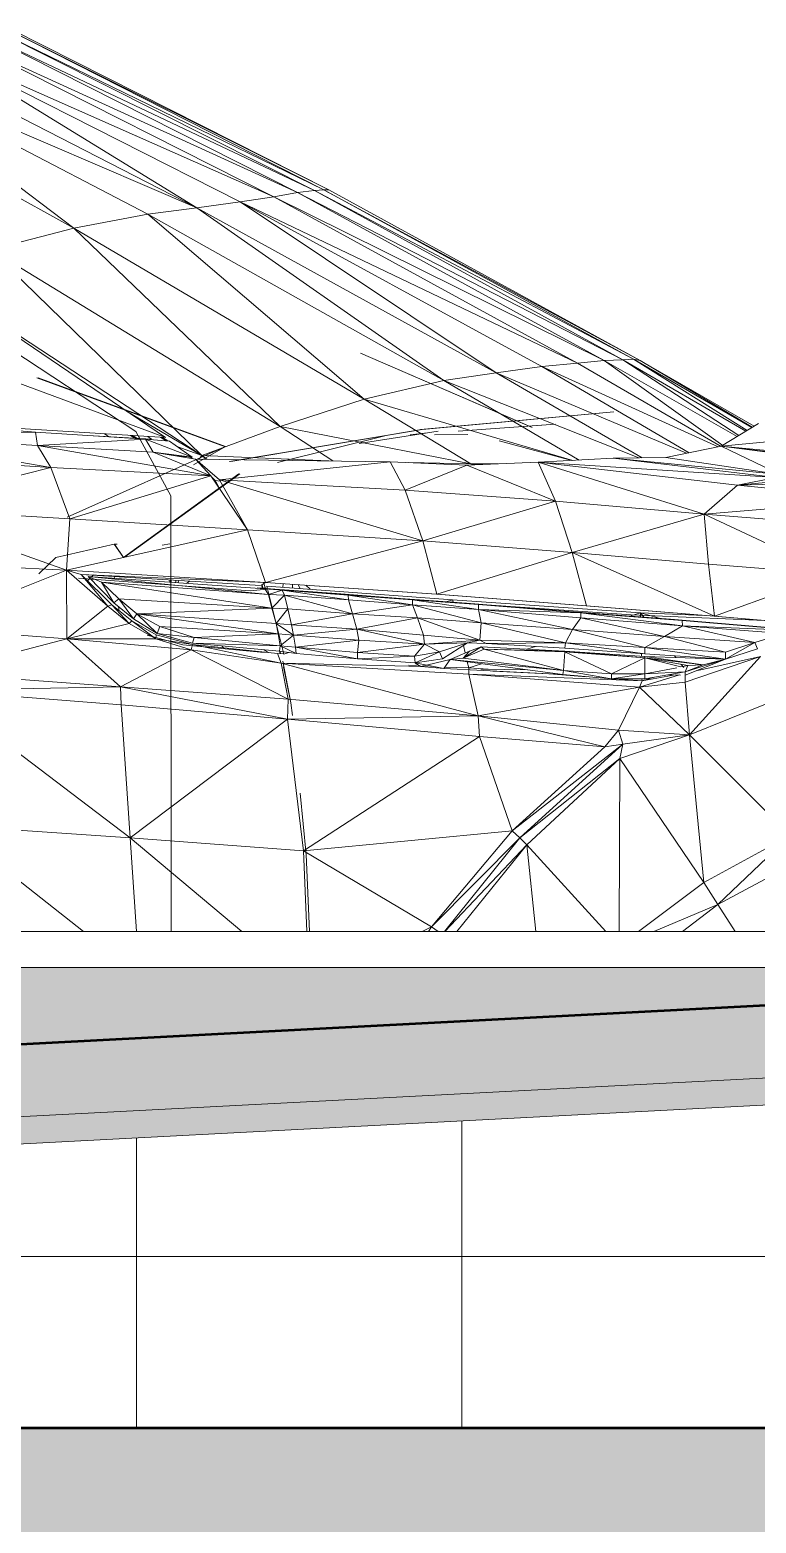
# Model space of a CAD drawing. Header units: inches. Extents: x -4169 to 1217, y -214 to 588.
# Drawn here: x -1973.95 to -1953.85, y -16.37 to 24.95 of the extents above; entities that cross this region are included whole.
import ezdxf

# ---------------------------------------------------------------- set-up
doc = ezdxf.new("R2010")
doc.units = ezdxf.units.IN
doc.header["$MEASUREMENT"] = 0
doc.linetypes.add('Aligning Line 1_8_', pattern=[0.25, 0.125, -0.125])
doc.linetypes.add('Grid Line 1_2_', pattern=[0.875, 0.5, -0.125, 0.125, -0.125])
for name, color, linetype, lineweight in [('0-1', 7, 'Continuous', 5), ('0-3', 7, 'Continuous', 9), ('A-FLOR', 192, 'Continuous', 13), ('A-FLOR-3', 192, 'Continuous', 50), ('A-FLOR-LEVL-1', 51, 'Grid Line 1_2_', 9), ('A-FLOR-MCUT', 51, 'Continuous', 13), ('A-FLOR-PATT-1', 8, 'Continuous', 9), ('A-GENM', 5, 'Continuous', 9), ('C-TOPO', 7, 'Continuous', 9), ('G-ANNO-SYMB', 111, 'Aligning Line 1_8_', 9), ('G-ANNO-SYMB-2', 147, 'Aligning Line 1_8_', 9)]:
    doc.layers.add(name, color=color, linetype=linetype, lineweight=lineweight)

# ---------------------------------------------------------------- blocks, each defined once
blk = doc.blocks.new('CTR - 2nd Phase_rvt-1-BUILDING ELEVATION - COURTYARD - LOOKING EAST')
at = {"layer": 'A-FLOR-LEVL-1'}
blk.add_line((-4168.714, 0), (-1814.206, 0), dxfattribs=at)
blk = doc.blocks.new('Land_Rover_Evoque_-_SUV_Car_Vehicle_Automobile_13067 - Land Rover EVOQUE_dwg-1230547-BUILDING ELEVATION - COURTYARD - LOOKING EAST')
at = {"layer": 'A-GENM'}
for p, q in [((-1966.538, 20.446), (-1975.149, 24.799)), ((-1966.069, 20.502), (-1975.149, 24.799)), ((-1966.069, 20.502), (-1974.757, 24.875)), ((-1965.813, 20.521), (-1974.757, 24.875)), ((-1965.671, 20.52), (-1974.538, 24.951)), ((-1974.538, 24.951), (-1965.813, 20.521)), ((-1965.671, 20.52), (-1974.435, 24.95)), ((-1967.199, 20.33), (-1976.606, 24.492)), ((-1976.606, 24.492), (-1968.128, 20.196)), ((-1976.606, 24.492), (-1969.329, 20.023)), ((-1966.538, 20.446), (-1975.732, 24.645)), ((-1975.732, 24.645), (-1967.199, 20.33)), ((-1969.329, 20.023), (-1978.913, 24.146)), ((-1970.684, 19.85), (-1978.913, 24.146)), ((-1972.733, 19.465), (-1978.913, 24.146)), ((-1969.329, 20.023), (-1977.73, 24.338)), ((-1972.733, 19.465), (-1980.81, 23.953)), ((-1967.199, 20.33), (-1968.128, 20.196)), ((-1966.538, 20.446), (-1967.199, 20.33)), ((-1958.06, 15.803), (-1967.199, 20.33)), ((-1958.798, 15.727), (-1967.199, 20.33)), ((-1966.538, 20.446), (-1966.069, 20.502)), ((-1957.535, 15.822), (-1966.538, 20.446)), ((-1958.06, 15.803), (-1966.538, 20.446)), ((-1966.069, 20.502), (-1965.813, 20.521)), ((-1957.24, 15.841), (-1966.069, 20.502)), ((-1957.535, 15.822), (-1966.069, 20.502)), ((-1965.671, 20.52), (-1965.813, 20.521)), ((-1957.24, 15.841), (-1965.813, 20.521)), ((-1957.062, 15.801), (-1965.787, 20.507)), ((-1957.062, 15.801), (-1965.671, 20.52)), ((-1970.684, 19.85), (-1972.733, 19.465)), ((-1969.329, 20.023), (-1970.684, 19.85)), ((-1962.493, 15.246), (-1970.684, 19.85)), ((-1970.684, 19.85), (-1964.695, 14.727)), ((-1968.128, 20.196), (-1969.329, 20.023)), ((-1961.042, 15.458), (-1969.329, 20.023)), ((-1969.329, 20.023), (-1962.493, 15.246)), ((-1958.798, 15.727), (-1968.128, 20.196)), ((-1959.784, 15.631), (-1968.128, 20.196)), ((-1968.128, 20.196), (-1961.042, 15.458)), ((-1972.733, 19.465), (-1975.038, 18.868)), ((-1964.695, 14.727), (-1972.733, 19.465)), ((-1972.733, 19.465), (-1967.018, 13.976)), ((-1967.018, 13.976), (-1975.038, 18.868)), ((-1975.038, 18.868), (-1967.018, 13.976)), ((-1975.038, 18.868), (-1969.191, 13.168)), ((-1970.193, 13.666), (-1977.019, 18.309)), ((-1969.191, 13.168), (-1977.019, 18.309)), ((-1977.019, 18.309), (-1969.191, 13.168)), ((-1977.258, 17.943), (-1971.012, 13.838)), ((-1964.802, 16.002), (-1960.044, 13.951)), ((-1964.802, 16.002), (-1960.083, 13.969)), ((-1958.798, 15.727), (-1959.784, 15.631)), ((-1958.06, 15.803), (-1958.798, 15.727)), ((-1954.817, 13.425), (-1958.798, 15.727)), ((-1957.535, 15.822), (-1958.06, 15.803)), ((-1954.376, 13.698), (-1958.06, 15.803)), ((-1958.06, 15.803), (-1954.774, 13.453)), ((-1957.24, 15.841), (-1957.535, 15.822)), ((-1954.138, 13.844), (-1957.535, 15.822)), ((-1957.535, 15.822), (-1954.328, 13.727)), ((-1957.062, 15.801), (-1957.24, 15.841)), ((-1953.97, 13.947), (-1957.24, 15.841)), ((-1957.24, 15.841), (-1954.103, 13.865)), ((-1957.062, 15.801), (-1953.907, 13.985)), ((-1957.062, 15.801), (-1953.957, 13.955)), ((-1974.975, 15.436), (-1970.193, 13.666)), ((-1973.754, 15.321), (-1968.563, 13.423)), ((-1973.716, 15.324), (-1968.535, 13.425)), ((-1961.042, 15.458), (-1962.493, 15.246)), ((-1959.784, 15.631), (-1961.042, 15.458)), ((-1961.042, 15.458), (-1957.001, 13.11)), ((-1961.042, 15.458), (-1955.777, 13.234)), ((-1954.9, 13.41), (-1959.784, 15.631)), ((-1959.784, 15.631), (-1955.702, 13.249)), ((-1962.493, 15.246), (-1964.695, 14.727)), ((-1962.493, 15.246), (-1958.748, 13.046)), ((-1962.493, 15.246), (-1957.099, 13.109)), ((-1964.695, 14.727), (-1967.018, 13.976)), ((-1964.695, 14.727), (-1961.746, 12.943)), ((-1964.695, 14.727), (-1958.922, 13.037)), ((-1978.596, 14.198), (-1973.793, 13.817)), ((-1977.297, 14.104), (-1970.193, 13.666)), ((-1969.192, 13.168), (-1971.276, 14.403)), ((-1957.792, 14.379), (-1963.139, 13.894)), ((-1957.792, 14.379), (-1963.111, 13.896)), ((-1957.792, 14.379), (-1963.087, 13.895)), ((-1954.817, 13.427), (-1953.784, 14.061)), ((-1973.793, 13.817), (-1978.557, 13.737)), ((-1978.557, 13.737), (-1973.733, 13.452)), ((-1973.363, 12.838), (-1978.557, 13.737)), ((-1978.557, 13.737), (-1973.733, 13.452)), ((-1973.793, 13.817), (-1970.751, 13.628)), ((-1973.793, 13.817), (-1973.733, 13.452)), ((-1970.579, 13.628), (-1972.345, 13.727)), ((-1971.88, 13.77), (-1971.767, 13.695)), ((-1971.042, 13.654), (-1971.161, 13.726)), ((-1971, 13.651), (-1971.107, 13.723)), ((-1971.093, 13.722), (-1970.99, 13.651)), ((-1971.012, 13.838), (-1970.05, 12.052)), ((-1970.9, 13.646), (-1970.936, 13.712)), ((-1970.684, 13.697), (-1970.579, 13.628)), ((-1970.172, 13.579), (-1970.324, 13.674)), ((-1970.13, 13.575), (-1970.276, 13.671)), ((-1969.191, 13.168), (-1967.018, 13.976)), ((-1968.419, 13.007), (-1963.087, 13.895)), ((-1968.414, 13.006), (-1963.087, 13.895)), ((-1968.386, 13.008), (-1963.111, 13.896)), ((-1968.386, 13.008), (-1963.087, 13.895)), ((-1967.092, 12.976), (-1964.088, 13.728)), ((-1967.018, 13.976), (-1965.559, 13.02)), ((-1967.018, 13.976), (-1961.746, 12.943)), ((-1967.018, 13.976), (-1965.559, 13.02)), ((-1964.839, 13.504), (-1962.646, 13.841)), ((-1964.088, 13.728), (-1963.989, 13.748)), ((-1963.426, 13.746), (-1962.94, 13.803)), ((-1962.94, 13.803), (-1962.646, 13.841)), ((-1961.831, 13.749), (-1962.751, 13.741)), ((-1959.403, 14.038), (-1962.1, 13.842)), ((-1959.403, 14.038), (-1959.907, 14.004)), ((-1954.817, 13.427), (-1950.82, 13.814)), ((-1970.751, 13.628), (-1973.733, 13.452)), ((-1973.733, 13.452), (-1970.539, 13.263)), ((-1968.935, 12.611), (-1973.733, 13.452)), ((-1973.363, 12.838), (-1973.733, 13.452)), ((-1973.733, 13.452), (-1970.539, 13.263)), ((-1968.535, 13.425), (-1972.915, 11.461)), ((-1970.579, 13.628), (-1970.751, 13.629)), ((-1970.078, 13.571), (-1970.751, 13.628)), ((-1969.454, 13.13), (-1970.751, 13.628)), ((-1970.751, 13.628), (-1970.539, 13.263)), ((-1969.363, 13.072), (-1970.539, 13.263)), ((-1968.935, 12.611), (-1970.539, 13.263)), ((-1969.454, 13.13), (-1970.539, 13.263)), ((-1969.454, 13.13), (-1970.078, 13.571)), ((-1969.192, 13.168), (-1969.855, 13.413)), ((-1968.535, 13.425), (-1969.422, 12.914)), ((-1960.958, 13.574), (-1958.95, 13.035)), ((-1954.817, 13.427), (-1956.35, 13.119)), ((-1954.817, 13.427), (-1953.185, 12.642)), ((-1954.817, 13.427), (-1951.902, 13.053)), ((-1954.817, 13.427), (-1951.798, 13.075)), ((-1954.817, 13.427), (-1951.593, 13.119)), ((-1973.363, 12.838), (-1978.234, 13.142)), ((-1977.786, 11.721), (-1973.363, 12.838)), ((-1968.935, 12.611), (-1973.363, 12.838)), ((-1972.839, 11.418), (-1973.363, 12.838)), ((-1969.454, 13.13), (-1969.914, 13.161)), ((-1969.454, 13.086), (-1969.52, 13.134)), ((-1963.975, 12.999), (-1969.363, 13.072)), ((-1969.363, 13.072), (-1968.703, 12.496)), ((-1969.363, 13.072), (-1968.935, 12.611)), ((-1969.266, 13.07), (-1969.192, 13.168)), ((-1969.049, 13.067), (-1969.191, 13.168)), ((-1965.675, 13.022), (-1969.191, 13.168)), ((-1969.191, 13.168), (-1969.049, 13.067)), ((-1969.191, 13.168), (-1965.675, 13.022)), ((-1969.05, 13.067), (-1969.191, 13.167)), ((-1963.975, 12.999), (-1968.703, 12.496)), ((-1961.859, 12.905), (-1963.975, 12.999)), ((-1963.975, 12.999), (-1963.564, 12.213)), ((-1961.859, 12.905), (-1963.564, 12.213)), ((-1963.463, 12.976), (-1961.746, 12.943)), ((-1961.746, 12.943), (-1963.463, 12.976)), ((-1959.879, 12.983), (-1961.859, 12.905)), ((-1961.859, 12.905), (-1959.405, 11.908)), ((-1961.746, 12.943), (-1960.999, 12.939)), ((-1960.999, 12.939), (-1961.746, 12.943)), ((-1961.746, 12.943), (-1961.694, 12.911)), ((-1961.746, 12.943), (-1961.643, 12.913)), ((-1957.807, 13.099), (-1959.879, 12.983)), ((-1959.879, 12.983), (-1953.299, 12.565)), ((-1959.879, 12.983), (-1954.371, 12.353)), ((-1959.879, 12.983), (-1959.405, 11.908)), ((-1959.879, 12.983), (-1955.285, 11.546)), ((-1956.35, 13.119), (-1957.807, 13.099)), ((-1957.807, 13.099), (-1953.299, 12.565)), ((-1957.807, 13.099), (-1953.185, 12.642)), ((-1956.35, 13.119), (-1953.185, 12.642)), ((-1968.935, 12.611), (-1972.839, 11.418)), ((-1971.357, 10.352), (-1968.163, 12.66)), ((-1968.139, 12.662), (-1971.332, 10.354)), ((-1967.929, 11.114), (-1968.935, 12.611)), ((-1968.819, 12.477), (-1968.917, 12.585)), ((-1968.782, 12.413), (-1968.855, 12.492)), ((-1968.77, 12.391), (-1968.838, 12.466)), ((-1968.67, 12.217), (-1968.819, 12.477)), ((-1968.685, 12.464), (-1968.819, 12.477)), ((-1968.703, 12.496), (-1967.929, 11.114)), ((-1968.703, 12.496), (-1963.564, 12.213)), ((-1968.703, 12.496), (-1963.077, 10.81)), ((-1953.299, 12.565), (-1954.371, 12.353)), ((-1954.371, 12.353), (-1953.105, 12.469)), ((-1970.041, 0), (-1970.05, 12.052)), ((-1963.564, 12.213), (-1959.405, 11.908)), ((-1963.564, 12.213), (-1963.077, 10.81)), ((-1954.371, 12.353), (-1955.285, 11.546)), ((-1954.371, 12.353), (-1952.604, 12.393)), ((-1954.371, 12.353), (-1950.405, 11.953)), ((-1972.931, 9.996), (-1977.786, 11.721)), ((-1977.786, 11.721), (-1972.839, 11.418)), ((-1959.405, 11.908), (-1963.077, 10.81)), ((-1959.405, 11.908), (-1955.285, 11.546)), ((-1959.405, 11.908), (-1958.938, 10.487)), ((-1955.285, 11.546), (-1950.405, 11.953)), ((-1972.931, 9.996), (-1972.839, 11.418)), ((-1967.929, 11.114), (-1972.839, 11.418)), ((-1955.285, 11.546), (-1958.938, 10.487)), ((-1955.285, 11.546), (-1951.242, 11.223)), ((-1955.285, 11.546), (-1951.777, 9.897)), ((-1955.285, 11.546), (-1955.165, 10.164)), ((-1967.929, 11.114), (-1972.931, 9.996)), ((-1967.929, 11.114), (-1967.425, 9.655)), ((-1967.929, 11.114), (-1963.077, 10.81)), ((-1967.425, 9.655), (-1963.077, 10.81)), ((-1958.938, 10.487), (-1963.077, 10.81)), ((-1963.077, 10.81), (-1962.689, 9.332)), ((-1973.231, 10.352), (-1973.695, 9.898)), ((-1971.614, 10.718), (-1973.231, 10.352)), ((-1971.581, 10.719), (-1971.614, 10.718)), ((-1971.354, 10.353), (-1971.614, 10.718)), ((-1971.614, 10.718), (-1971.608, 10.717)), ((-1971.354, 10.353), (-1971.608, 10.717)), ((-1971.528, 10.72), (-1971.581, 10.719)), ((-1970.069, 10.727), (-1970.286, 10.688)), ((-1958.938, 10.487), (-1962.689, 9.332)), ((-1955.165, 10.164), (-1958.938, 10.487)), ((-1958.938, 10.487), (-1955.007, 8.723)), ((-1958.938, 10.487), (-1958.549, 9.009)), ((-1972.931, 9.996), (-1977.32, 10.223)), ((-1972.931, 9.996), (-1976.892, 8.418)), ((-1967.425, 9.655), (-1972.931, 9.996)), ((-1972.931, 9.996), (-1972.529, 9.881)), ((-1972.931, 9.996), (-1972.926, 8.095)), ((-1972.931, 9.996), (-1971.792, 8.998)), ((-1951.777, 9.897), (-1955.165, 10.164)), ((-1955.165, 10.164), (-1955.007, 8.723)), ((-1972.605, 9.774), (-1967.849, 9.429)), ((-1967.849, 9.429), (-1972.603, 9.773)), ((-1972.529, 9.881), (-1967.561, 9.578)), ((-1972.529, 9.881), (-1971.68, 9.037)), ((-1967.425, 9.655), (-1972.529, 9.881)), ((-1972.529, 9.881), (-1971.792, 8.998)), ((-1972.351, 9.705), (-1972.284, 9.771)), ((-1972.351, 9.705), (-1972.284, 9.771)), ((-1972.335, 9.824), (-1972.337, 9.824)), ((-1967.445, 9.482), (-1972.335, 9.824)), ((-1967.347, 9.328), (-1972.335, 9.824)), ((-1972.335, 9.824), (-1971.968, 9.67)), ((-1972.335, 9.824), (-1971.621, 9.095)), ((-1972.24, 9.814), (-1972.187, 9.866)), ((-1972.24, 9.814), (-1972.187, 9.866)), ((-1967.347, 9.328), (-1971.968, 9.67)), ((-1967.249, 8.944), (-1971.968, 9.67)), ((-1971.968, 9.67), (-1971.485, 9.209)), ((-1971.968, 9.67), (-1971.621, 9.095)), ((-1971.601, 9.772), (-1971.609, 9.825)), ((-1970.075, 9.666), (-1970.075, 9.731)), ((-1970.038, 9.663), (-1970.038, 9.729)), ((-1970.037, 9.729), (-1970.037, 9.663)), ((-1970.037, 9.729), (-1970.037, 9.663)), ((-1969.901, 9.721), (-1969.913, 9.654)), ((-1969.823, 9.716), (-1969.849, 9.65)), ((-1969.529, 9.698), (-1969.611, 9.633)), ((-1967.654, 9.505), (-1962.512, 9.122)), ((-1967.508, 9.486), (-1967.54, 9.59)), ((-1967.508, 9.486), (-1967.539, 9.59)), ((-1967.471, 9.628), (-1967.528, 9.596)), ((-1967.495, 9.485), (-1967.523, 9.579)), ((-1967.493, 9.479), (-1967.431, 9.517)), ((-1967.481, 9.659), (-1967.431, 9.517)), ((-1967.425, 9.655), (-1967.471, 9.629)), ((-1967.425, 9.655), (-1962.689, 9.332)), ((-1962.689, 9.332), (-1967.425, 9.655)), ((-1962.692, 9.332), (-1967.425, 9.655)), ((-1967.388, 9.558), (-1967.39, 9.559)), ((-1967.39, 9.559), (-1966.922, 7.676)), ((-1967.388, 9.558), (-1962.248, 9.178)), ((-1967.388, 9.558), (-1967.368, 9.476)), ((-1966.938, 9.622), (-1966.951, 9.526)), ((-1966.681, 9.604), (-1966.681, 9.506)), ((-1966.678, 9.506), (-1966.679, 9.604)), ((-1966.679, 9.506), (-1966.679, 9.604)), ((-1966.678, 9.506), (-1966.679, 9.604)), ((-1966.47, 9.491), (-1966.52, 9.593)), ((-1966.311, 9.579), (-1966.195, 9.47)), ((-1951.777, 9.897), (-1955.007, 8.723)), ((-1971.485, 9.209), (-1971.621, 9.095)), ((-1971.621, 9.095), (-1971.082, 8.653)), ((-1967.249, 8.944), (-1971.485, 9.209)), ((-1970.984, 8.788), (-1971.485, 9.209)), ((-1971.485, 9.209), (-1971.082, 8.653)), ((-1967.849, 9.429), (-1967.294, 9.484)), ((-1967.445, 9.482), (-1967.446, 9.481)), ((-1966.963, 9.444), (-1967.445, 9.482)), ((-1967.445, 9.482), (-1967.347, 9.328)), ((-1967.445, 9.482), (-1967.347, 9.328)), ((-1966.963, 9.444), (-1967.347, 9.328)), ((-1967.347, 9.328), (-1967.249, 8.944)), ((-1967.347, 9.328), (-1966.904, 9.309)), ((-1967.347, 9.328), (-1967.249, 8.944)), ((-1965.464, 9.35), (-1967.294, 9.484)), ((-1966.904, 9.309), (-1967.249, 8.944)), ((-1966.963, 9.444), (-1965.135, 9.311)), ((-1966.963, 9.444), (-1966.904, 9.309)), ((-1966.963, 9.444), (-1965.133, 9.176)), ((-1966.904, 9.309), (-1965.133, 9.176)), ((-1966.904, 9.309), (-1966.807, 8.926)), ((-1966.904, 9.309), (-1965.016, 8.792)), ((-1963.692, 9.216), (-1965.464, 9.35)), ((-1965.135, 9.311), (-1963.363, 9.178)), ((-1965.133, 9.176), (-1965.135, 9.311)), ((-1965.135, 9.311), (-1963.362, 9.043)), ((-1965.133, 9.176), (-1963.362, 9.043)), ((-1965.133, 9.176), (-1965.016, 8.792)), ((-1961.862, 9.082), (-1963.692, 9.216)), ((-1963.363, 9.178), (-1961.534, 9.045)), ((-1963.362, 9.043), (-1963.363, 9.178)), ((-1963.363, 9.178), (-1961.532, 8.91)), ((-1958.554, 9.008), (-1962.692, 9.332)), ((-1958.549, 9.009), (-1962.689, 9.332)), ((-1958.549, 9.009), (-1962.689, 9.332)), ((-1957.313, 8.758), (-1962.512, 9.122)), ((-1962.51, 9.122), (-1957.313, 8.758)), ((-1962.455, 9.112), (-1962.248, 9.178)), ((-1957.05, 8.818), (-1962.248, 9.178)), ((-1962.248, 9.178), (-1962.228, 9.095)), ((-1972.926, 8.095), (-1971.792, 8.998)), ((-1971.792, 8.998), (-1971.68, 9.037)), ((-1971.792, 8.998), (-1971.194, 8.519)), ((-1971.68, 9.037), (-1971.121, 8.596)), ((-1971.194, 8.519), (-1971.68, 9.037)), ((-1971.474, 8.874), (-1971.49, 8.987)), ((-1970.984, 8.788), (-1971.082, 8.653)), ((-1967.249, 8.944), (-1970.984, 8.788)), ((-1967.133, 8.522), (-1970.984, 8.788)), ((-1967.074, 8.234), (-1970.984, 8.788)), ((-1970.347, 8.442), (-1970.984, 8.788)), ((-1970.984, 8.788), (-1970.426, 8.25)), ((-1967.133, 8.522), (-1967.249, 8.944)), ((-1967.133, 8.522), (-1967.249, 8.944)), ((-1966.807, 8.926), (-1967.249, 8.944)), ((-1967.133, 8.522), (-1966.807, 8.926)), ((-1966.71, 8.484), (-1966.807, 8.926)), ((-1966.807, 8.926), (-1965.016, 8.792)), ((-1966.71, 8.484), (-1965.016, 8.792)), ((-1963.362, 9.043), (-1965.016, 8.792)), ((-1964.899, 8.37), (-1965.016, 8.792)), ((-1965.016, 8.792), (-1963.225, 8.678)), ((-1963.362, 9.043), (-1961.532, 8.91)), ((-1963.362, 9.043), (-1963.225, 8.678)), ((-1963.362, 9.043), (-1961.455, 8.545)), ((-1959.032, 8.852), (-1961.862, 9.082)), ((-1961.534, 9.045), (-1958.705, 8.817)), ((-1961.532, 8.91), (-1961.534, 9.045)), ((-1961.532, 8.91), (-1958.705, 8.817)), ((-1961.532, 8.91), (-1958.703, 8.682)), ((-1961.532, 8.91), (-1961.455, 8.545)), ((-1961.532, 8.91), (-1958.933, 8.355)), ((-1956.221, 8.641), (-1959.032, 8.852)), ((-1958.703, 8.682), (-1958.933, 8.355)), ((-1958.705, 8.817), (-1955.894, 8.607)), ((-1958.705, 8.817), (-1958.703, 8.682)), ((-1958.705, 8.817), (-1955.892, 8.454)), ((-1958.703, 8.682), (-1955.892, 8.454)), ((-1958.703, 8.682), (-1956.391, 8.165)), ((-1958.554, 9.008), (-1958.549, 9.009)), ((-1955.011, 8.723), (-1958.554, 9.008)), ((-1955.007, 8.723), (-1958.549, 9.009)), ((-1955.007, 8.723), (-1958.549, 9.009)), ((-1957.05, 8.818), (-1957.345, 8.723)), ((-1957.311, 8.758), (-1951.305, 8.51)), ((-1957.05, 8.818), (-1955.284, 8.746)), ((-1956.946, 8.686), (-1957.05, 8.818)), ((-1957.05, 8.818), (-1956.472, 8.65)), ((-1957.05, 8.818), (-1957.047, 8.693)), ((-1952.353, 8.494), (-1955.011, 8.723)), ((-1952.35, 8.495), (-1955.007, 8.723)), ((-1952.35, 8.495), (-1955.007, 8.723)), ((-1976.892, 8.418), (-1972.926, 8.095)), ((-1972.926, 8.095), (-1971.194, 8.519)), ((-1971.194, 8.519), (-1971.121, 8.596)), ((-1971.194, 8.519), (-1970.462, 8.097)), ((-1971.121, 8.596), (-1970.447, 8.212)), ((-1970.462, 8.097), (-1971.121, 8.596)), ((-1971.082, 8.653), (-1970.426, 8.25)), ((-1970.347, 8.442), (-1970.426, 8.25)), ((-1967.074, 8.234), (-1970.347, 8.442)), ((-1969.404, 8.136), (-1970.347, 8.442)), ((-1967.133, 8.522), (-1967.074, 8.234)), ((-1966.71, 8.484), (-1967.133, 8.522)), ((-1967.133, 8.522), (-1966.652, 8.196)), ((-1967.133, 8.522), (-1967.074, 8.234)), ((-1964.899, 8.37), (-1966.71, 8.484)), ((-1966.71, 8.484), (-1966.652, 8.196)), ((-1964.899, 8.37), (-1966.652, 8.196)), ((-1964.899, 8.37), (-1963.225, 8.678)), ((-1963.052, 8.198), (-1964.899, 8.37)), ((-1964.899, 8.37), (-1964.843, 8.063)), ((-1964.899, 8.37), (-1963.031, 7.949)), ((-1963.052, 8.198), (-1963.225, 8.678)), ((-1961.492, 8.065), (-1963.225, 8.678)), ((-1963.225, 8.678), (-1961.455, 8.545)), ((-1961.492, 8.065), (-1961.455, 8.545)), ((-1959.124, 7.99), (-1961.455, 8.545)), ((-1961.455, 8.545), (-1958.933, 8.355)), ((-1959.124, 7.99), (-1958.933, 8.355)), ((-1956.93, 7.857), (-1958.933, 8.355)), ((-1958.933, 8.355), (-1956.391, 8.165)), ((-1955.892, 8.454), (-1956.391, 8.165)), ((-1952.83, 8.353), (-1956.221, 8.641)), ((-1955.894, 8.607), (-1952.506, 8.322)), ((-1955.892, 8.454), (-1955.894, 8.607)), ((-1955.892, 8.454), (-1952.506, 8.322)), ((-1955.892, 8.454), (-1953.082, 8.245)), ((-1955.892, 8.454), (-1953.889, 7.994)), ((-1972.926, 8.095), (-1976.563, 7.151)), ((-1972.926, 8.095), (-1970.462, 8.097)), ((-1972.926, 8.095), (-1969.48, 7.79)), ((-1972.926, 8.095), (-1971.441, 6.771)), ((-1969.718, 7.93), (-1970.7, 8.199)), ((-1970.462, 8.097), (-1970.447, 8.212)), ((-1970.462, 8.097), (-1969.48, 7.79)), ((-1970.462, 8.097), (-1969.445, 7.944)), ((-1970.447, 8.212), (-1969.445, 7.944)), ((-1969.404, 8.136), (-1970.426, 8.25)), ((-1970.426, 8.25), (-1969.443, 7.982)), ((-1967.465, 7.72), (-1969.718, 7.93)), ((-1969.48, 7.79), (-1969.445, 7.944)), ((-1967.096, 7.695), (-1969.445, 7.944)), ((-1966.996, 7.427), (-1969.445, 7.944)), ((-1969.404, 8.136), (-1969.443, 7.982)), ((-1967.017, 7.907), (-1969.443, 7.982)), ((-1967.037, 7.754), (-1969.443, 7.982)), ((-1967.074, 8.234), (-1969.404, 8.136)), ((-1967.017, 7.907), (-1969.404, 8.136)), ((-1968.585, 7.853), (-1968.634, 7.905)), ((-1967.074, 8.234), (-1967.017, 7.907)), ((-1966.652, 8.196), (-1967.074, 8.234)), ((-1967.074, 8.234), (-1967.017, 7.907)), ((-1967.017, 7.907), (-1967.037, 7.754)), ((-1967.017, 7.907), (-1967.037, 7.754)), ((-1966.652, 8.196), (-1967.017, 7.907)), ((-1966.593, 7.869), (-1967.017, 7.907)), ((-1967.017, 7.907), (-1966.575, 7.696)), ((-1966.593, 7.869), (-1966.652, 8.196)), ((-1964.843, 8.063), (-1966.652, 8.196)), ((-1966.593, 7.869), (-1964.843, 8.063)), ((-1966.593, 7.869), (-1964.879, 7.717)), ((-1966.593, 7.869), (-1964.881, 7.544)), ((-1966.593, 7.869), (-1966.575, 7.696)), ((-1964.879, 7.717), (-1964.843, 8.063)), ((-1964.879, 7.717), (-1963.031, 7.949)), ((-1964.843, 8.063), (-1963.031, 7.949)), ((-1963.031, 7.949), (-1963.302, 7.622)), ((-1963.052, 8.198), (-1961.492, 8.065)), ((-1963.052, 8.198), (-1963.031, 7.949)), ((-1961.492, 8.065), (-1963.031, 7.949)), ((-1963.031, 7.949), (-1961.839, 7.988)), ((-1963.031, 7.949), (-1962.609, 7.737)), ((-1962.609, 7.737), (-1961.839, 7.988)), ((-1961.839, 7.988), (-1962.532, 7.545)), ((-1961.956, 7.565), (-1961.456, 7.873)), ((-1961.949, 7.918), (-1961.9, 7.707)), ((-1961.492, 8.065), (-1961.839, 7.988)), ((-1961.839, 7.988), (-1961.32, 7.969)), ((-1961.782, 7.757), (-1961.456, 7.873)), ((-1961.492, 8.065), (-1959.124, 7.99)), ((-1961.492, 8.065), (-1961.32, 7.969)), ((-1961.456, 7.873), (-1959.144, 7.76)), ((-1961.456, 7.873), (-1961.379, 7.815)), ((-1959.124, 7.99), (-1961.32, 7.969)), ((-1961.32, 7.969), (-1959.145, 7.837)), ((-1959.959, 7.886), (-1960.194, 7.811)), ((-1959.124, 7.99), (-1959.145, 7.837)), ((-1959.124, 7.99), (-1956.931, 7.685)), ((-1959.124, 7.99), (-1956.93, 7.857)), ((-1956.931, 7.685), (-1956.93, 7.857)), ((-1956.93, 7.857), (-1956.391, 8.165)), ((-1954.698, 7.532), (-1956.93, 7.857)), ((-1956.93, 7.857), (-1954.697, 7.725)), ((-1954.697, 7.725), (-1956.391, 8.165)), ((-1953.889, 7.994), (-1956.391, 8.165)), ((-1954.698, 7.532), (-1953.889, 7.994)), ((-1954.697, 7.725), (-1953.889, 7.994)), ((-1953.082, 8.245), (-1953.889, 7.994)), ((-1953.813, 7.821), (-1953.889, 7.994)), ((-1969.48, 7.79), (-1971.441, 6.771)), ((-1966.802, 6.428), (-1969.48, 7.79)), ((-1966.996, 7.427), (-1969.48, 7.79)), ((-1967.351, 7.722), (-1967.467, 7.794)), ((-1967.462, 7.72), (-1967.465, 7.72)), ((-1967.462, 7.72), (-1967.465, 7.72)), ((-1967.096, 7.695), (-1966.924, 7.682)), ((-1966.996, 7.427), (-1967.096, 7.695)), ((-1967.021, 7.69), (-1967.038, 7.754)), ((-1967.038, 7.753), (-1967.037, 7.754)), ((-1966.575, 7.696), (-1967.037, 7.754)), ((-1967.019, 7.69), (-1967.036, 7.754)), ((-1967.008, 7.696), (-1967.023, 7.752)), ((-1966.73, 6.328), (-1966.949, 7.481)), ((-1966.938, 7.741), (-1966.922, 7.676)), ((-1966.922, 7.676), (-1966.781, 7.722)), ((-1964.881, 7.544), (-1966.575, 7.696)), ((-1964.879, 7.717), (-1964.881, 7.544)), ((-1963.302, 7.622), (-1964.881, 7.544)), ((-1963.282, 7.43), (-1964.881, 7.544)), ((-1964.879, 7.717), (-1963.302, 7.622)), ((-1963.302, 7.622), (-1962.609, 7.737)), ((-1963.302, 7.622), (-1963.282, 7.43)), ((-1962.609, 7.737), (-1963.282, 7.43)), ((-1963.282, 7.43), (-1962.532, 7.545)), ((-1962.32, 7.527), (-1963.129, 7.334)), ((-1962.609, 7.737), (-1962.532, 7.545)), ((-1962.32, 7.527), (-1962.493, 7.276)), ((-1962.32, 7.527), (-1961.782, 7.757)), ((-1961.956, 7.565), (-1962.32, 7.527)), ((-1962.32, 7.527), (-1959.202, 7.107)), ((-1962.32, 7.527), (-1959.183, 7.221)), ((-1961.956, 7.565), (-1961.379, 7.815)), ((-1961.956, 7.565), (-1961.379, 7.815)), ((-1961.956, 7.565), (-1961.782, 7.757)), ((-1961.956, 7.565), (-1959.183, 7.221)), ((-1961.956, 7.565), (-1959.183, 7.221)), ((-1961.842, 7.462), (-1961.802, 7.296)), ((-1961.379, 7.815), (-1959.146, 7.74)), ((-1961.379, 7.815), (-1959.144, 7.76)), ((-1961.379, 7.815), (-1959.146, 7.74)), ((-1959.183, 7.221), (-1961.379, 7.815)), ((-1959.183, 7.221), (-1959.146, 7.74)), ((-1959.144, 7.76), (-1959.146, 7.74)), ((-1959.146, 7.74), (-1956.932, 7.569)), ((-1959.146, 7.74), (-1956.932, 7.569)), ((-1959.146, 7.74), (-1957.855, 7.126)), ((-1959.145, 7.837), (-1956.931, 7.685)), ((-1959.144, 7.76), (-1956.93, 7.608)), ((-1959.144, 7.76), (-1956.932, 7.569)), ((-1957.855, 7.126), (-1956.932, 7.569)), ((-1957.026, 7.698), (-1957.024, 7.614)), ((-1956.932, 7.569), (-1956.93, 7.608)), ((-1955.739, 7.359), (-1956.932, 7.569)), ((-1955.313, 7.379), (-1956.932, 7.569)), ((-1955.933, 7.321), (-1956.932, 7.569)), ((-1956.931, 7.128), (-1956.932, 7.569)), ((-1954.698, 7.532), (-1956.931, 7.685)), ((-1956.93, 7.608), (-1954.698, 7.532)), ((-1955.313, 7.379), (-1956.93, 7.608)), ((-1956.073, 7.579), (-1956.112, 7.629)), ((-1954.698, 7.532), (-1955.815, 7.09)), ((-1955.814, 7.186), (-1954.698, 7.532)), ((-1953.734, 7.61), (-1955.811, 6.898)), ((-1953.734, 7.61), (-1955.692, 5.438)), ((-1953.734, 7.61), (-1955.463, 7.226)), ((-1955.313, 7.379), (-1954.698, 7.532)), ((-1953.813, 7.821), (-1954.698, 7.532)), ((-1954.698, 7.532), (-1954.697, 7.725)), ((-1976.563, 7.151), (-1971.441, 6.771)), ((-1966.802, 6.428), (-1966.996, 7.427)), ((-1966.996, 7.427), (-1961.546, 5.971)), ((-1966.996, 7.427), (-1961.798, 7.124)), ((-1966.996, 7.427), (-1963.065, 7.328)), ((-1966.802, 6.428), (-1966.996, 7.427)), ((-1966.73, 6.328), (-1966.925, 7.327)), ((-1963.462, 7.372), (-1962.825, 7.315)), ((-1962.493, 7.276), (-1963.284, 7.43)), ((-1963.129, 7.334), (-1963.282, 7.428)), ((-1962.493, 7.276), (-1963.129, 7.334)), ((-1962.493, 7.276), (-1962.495, 7.277)), ((-1959.202, 7.107), (-1962.493, 7.276)), ((-1962.468, 7.313), (-1961.802, 7.296)), ((-1961.45, 7.409), (-1961.802, 7.296)), ((-1961.269, 7.256), (-1961.802, 7.296)), ((-1961.798, 7.124), (-1961.802, 7.296)), ((-1961.269, 7.256), (-1961.802, 7.296)), ((-1957.081, 6.763), (-1961.798, 7.124)), ((-1961.546, 5.971), (-1961.798, 7.124)), ((-1961.798, 7.124), (-1957.009, 6.935)), ((-1960.177, 7.238), (-1961.469, 7.26)), ((-1959.202, 7.107), (-1961.133, 7.206)), ((-1958.542, 7.051), (-1959.462, 7.12)), ((-1958.542, 7.051), (-1959.462, 7.12)), ((-1959.183, 7.221), (-1959.202, 7.107)), ((-1959.183, 7.221), (-1959.202, 7.107)), ((-1957.853, 6.992), (-1959.202, 7.107)), ((-1957.855, 7.126), (-1959.183, 7.221)), ((-1957.853, 6.992), (-1959.183, 7.221)), ((-1957.853, 6.992), (-1959.183, 7.221)), ((-1959.183, 7.221), (-1957.855, 7.126)), ((-1956.931, 7.128), (-1957.855, 7.126)), ((-1957.855, 7.126), (-1956.931, 7.128)), ((-1957.853, 6.992), (-1957.855, 7.126)), ((-1957.853, 6.992), (-1957.855, 7.126)), ((-1956.931, 7.128), (-1957.853, 6.992)), ((-1957.081, 6.763), (-1955.972, 7.1)), ((-1956.087, 7.099), (-1957.009, 6.935)), ((-1956.704, 7.032), (-1957.009, 6.935)), ((-1956.048, 7.299), (-1956.931, 7.128)), ((-1955.814, 7.186), (-1956.931, 7.128)), ((-1955.814, 7.186), (-1956.931, 7.128)), ((-1956.931, 7.128), (-1956.929, 6.993)), ((-1956.931, 7.128), (-1956.929, 6.993)), ((-1955.814, 7.186), (-1956.929, 6.993)), ((-1956.278, 7.106), (-1955.944, 7.094)), ((-1955.889, 7.33), (-1955.934, 7.321)), ((-1955.854, 7.301), (-1955.925, 7.391)), ((-1955.739, 7.359), (-1955.878, 7.332)), ((-1955.814, 7.186), (-1955.815, 7.09)), ((-1955.811, 6.898), (-1955.815, 7.099)), ((-1955.313, 7.379), (-1955.814, 7.186)), ((-1955.739, 7.359), (-1955.814, 7.186)), ((-1955.739, 7.359), (-1955.313, 7.379)), ((-1976.545, 6.67), (-1971.441, 6.771)), ((-1976.545, 6.67), (-1971.423, 6.271)), ((-1976.545, 6.67), (-1971.168, 2.593)), ((-1966.822, 5.871), (-1971.441, 6.771)), ((-1966.802, 6.428), (-1971.441, 6.771)), ((-1971.441, 6.771), (-1971.423, 6.271)), ((-1957.081, 6.763), (-1961.546, 5.971)), ((-1956.929, 6.993), (-1957.853, 6.992)), ((-1957.009, 6.935), (-1957.768, 6.992)), ((-1957.009, 6.935), (-1957.768, 6.992)), ((-1957.081, 6.763), (-1957.657, 5.571)), ((-1957.081, 6.763), (-1957.009, 6.935)), ((-1955.811, 6.898), (-1957.081, 6.763)), ((-1955.692, 5.438), (-1957.081, 6.763)), ((-1957.011, 6.993), (-1957.009, 6.935)), ((-1955.692, 5.438), (-1955.811, 6.898)), ((-1966.822, 5.871), (-1971.423, 6.271)), ((-1971.423, 6.271), (-1971.168, 2.593)), ((-1966.822, 5.871), (-1966.802, 6.428)), ((-1966.802, 6.428), (-1961.546, 5.971)), ((-1966.73, 6.328), (-1966.681, 5.978)), ((-1955.692, 5.438), (-1953.499, 6.323)), ((-1966.822, 5.871), (-1971.168, 2.593)), ((-1966.822, 5.871), (-1961.546, 5.971)), ((-1966.375, 2.231), (-1966.822, 5.871)), ((-1966.822, 5.871), (-1961.508, 5.395)), ((-1958.042, 5.109), (-1961.546, 5.971)), ((-1961.508, 5.395), (-1961.546, 5.971)), ((-1957.657, 5.571), (-1961.546, 5.971)), ((-1966.375, 2.231), (-1961.508, 5.395)), ((-1958.042, 5.109), (-1961.508, 5.395)), ((-1961.508, 5.395), (-1960.599, 2.783)), ((-1958.042, 5.109), (-1957.657, 5.571)), ((-1957.541, 5.187), (-1957.657, 5.571)), ((-1955.692, 5.438), (-1957.657, 5.571)), ((-1957.618, 4.783), (-1955.692, 5.438)), ((-1957.541, 5.187), (-1955.692, 5.438)), ((-1955.692, 5.438), (-1955.297, 1.357)), ((-1955.692, 5.438), (-1952.911, 2.656)), ((-1957.541, 5.187), (-1960.599, 2.783)), ((-1958.042, 5.109), (-1960.599, 2.783)), ((-1957.541, 5.187), (-1960.388, 2.592)), ((-1957.541, 5.187), (-1958.042, 5.109)), ((-1957.541, 5.187), (-1957.618, 4.783)), ((-1960.388, 2.592), (-1957.618, 4.783)), ((-1957.618, 4.783), (-1960.194, 2.4)), ((-1957.618, 4.783), (-1957.642, 0)), ((-1957.618, 4.783), (-1955.297, 1.357)), ((-1966.465, 3.823), (-1966.302, 2.13)), ((-1976.193, 2.934), (-1972.465, 0)), ((-1976.193, 2.934), (-1971.168, 2.593)), ((-1968.078, 0), (-1971.168, 2.593)), ((-1966.375, 2.231), (-1971.168, 2.593)), ((-1970.995, 0), (-1971.168, 2.593)), ((-1966.375, 2.231), (-1960.599, 2.783)), ((-1960.599, 2.783), (-1962.829, 0.131)), ((-1960.388, 2.592), (-1962.829, 0.131)), ((-1960.388, 2.592), (-1962.476, 0)), ((-1960.388, 2.592), (-1960.599, 2.783)), ((-1960.388, 2.592), (-1960.194, 2.4)), ((-1955.297, 1.357), (-1952.911, 2.656)), ((-1952.911, 2.656), (-1954.911, 0.743)), ((-1966.282, 0), (-1966.375, 2.231)), ((-1966.375, 2.231), (-1962.829, 0.131)), ((-1966.375, 2.231), (-1966.282, 0)), ((-1966.308, 2.189), (-1966.302, 2.13)), ((-1966.302, 2.13), (-1966.213, 0)), ((-1966.302, 2.13), (-1966.3, 2.073)), ((-1962.464, 0), (-1960.194, 2.4)), ((-1962.134, 0), (-1960.194, 2.4)), ((-1960.194, 2.4), (-1959.948, 0)), ((-1960.194, 2.4), (-1958.01, 0)), ((-1952.602, 1.984), (-1954.911, 0.743)), ((-1954.911, 0.743), (-1952.602, 1.984)), ((-1957.107, 0), (-1955.297, 1.357)), ((-1955.297, 1.357), (-1954.911, 0.743)), ((-1956.683, 0), (-1954.911, 0.743)), ((-1954.911, 0.743), (-1955.885, 0)), ((-1955.885, 0), (-1954.911, 0.743)), ((-1954.43, 0), (-1954.911, 0.743)), ((-1963.091, 0), (-1962.829, 0.131)), ((-1962.829, 0.131), (-1962.917, 0)), ((-1962.829, 0.131), (-1962.65, 0))]:
    blk.add_line(p, q, dxfattribs=at)
blk = doc.blocks.new('Land_Rover_Evoque_-_SUV_Car_Vehicle_Automobile_13067 - Land_Rover_Evoque_-_SUV_Car_Vehicle_Automobile_13067-1230553-BUILDING ELEVATION - COURTYARD - LOOKING EAST')
blk.add_blockref('Land_Rover_Evoque_-_SUV_Car_Vehicle_Automobile_13067 - Land Rover EVOQUE_dwg-1230547-BUILDING ELEVATION - COURTYARD - LOOKING EAST', (0, 0))
blk = doc.blocks.new('CTR  - Topography_rvt-1-BUILDING ELEVATION - COURTYARD - LOOKING EAST')
at = {"layer": 'A-FLOR-LEVL-1'}
blk.add_line((-4168.714, 0), (-1814.206, 0), dxfattribs=at)
at = {"layer": 'C-TOPO'}
blk.add_line((-1976.964, 0), (-1941.224, 0), dxfattribs=at)
blk.add_line((-1976.964, 0), (-1941.224, 0), dxfattribs=at)
blk.add_line((-1976.964, 0), (-1941.224, 0), dxfattribs=at)
at = {"layer": 'G-ANNO-SYMB-2'}
blk.add_line((-1910.915, 0), (-4072.019, 0), dxfattribs=at)
at = {"layer": '0-3'}
blk.add_blockref('Land_Rover_Evoque_-_SUV_Car_Vehicle_Automobile_13067 - Land_Rover_Evoque_-_SUV_Car_Vehicle_Automobile_13067-1230553-BUILDING ELEVATION - COURTYARD - LOOKING EAST', (0, 0), dxfattribs=at)
blk = doc.blocks.new('CTR - 1st Phase - Common Walls_rvt-1-BUILDING ELEVATION - COURTYARD - LOOKING EAST')
at = {"layer": 'A-FLOR-LEVL-1'}
blk.add_line((-4168.714, 0), (-1814.206, 0), dxfattribs=at)
at = {"layer": 'G-ANNO-SYMB-2'}
blk.add_line((-1910.915, 0), (-4072.019, 0), dxfattribs=at)

msp = doc.modelspace()

# ---------------------------------------------------------------- hatches: boundary and pattern name
at = {"layer": 'A-FLOR-PATT-1'}
h = msp.add_hatch(dxfattribs=at)
h.set_pattern_fill('FP_25', color=256, style=0, pattern_type=2)
h.set_pattern_definition([(0, (0, 0), (24, 24), [24, -24]), (0, (0, 9), (24, 24), [24, -24]), (0, (0, 18), (24, 24), [24, -24]), (90, (3, 21), (-24, 24), [24, -24]), (90, (12, 21), (-24, 24), [24, -24]), (90, (21, 21), (-24, 24), [24, -24])])
h.paths.add_polyline_path([(-2026.8918, -6.2547), (-1995.3335, -6.227), (-1933.3237, -3.0027), (-1933.3237, -1), (-1995.912, -4.2544), (-2026.8537, -4.2544), (-2099.3237, -1), (-2386.171, -4.2526), (-2492.8141, -4.2526), (-2670.0487, -1), (-2879.84, -4.2526), (-3016.4896, -4.2526), (-3399.8605, -1.0127), (-3399.8605, -3.0127), (-3016.4622, -6.2529), (-2879.8441, -6.2529), (-2670.0516, -3.0003), (-2492.8159, -6.2529), (-2383.6568, -6.2242), (-2099.3573, -3.0005), (-2029.1007, -6.1555)], flags=0)
h = msp.add_hatch(dxfattribs=at)
h.set_pattern_fill('FP_28', color=256, style=0, pattern_type=2)
h.set_pattern_definition([(0, (0, -5.745), (15.36, 0.067), [1.267, -10.253, 1.267, -10.253, -61.44]), (0, (0, -5.745), (15.36, 0.067), [-23.04, 1.267, -21.773, 1.267, -10.253, -26.88]), (0, (0, -5.745), (15.36, 0.067), [-57.6, 1.267, -6.413, 1.267, -17.933]), (178.269, (5.76, -5.712), (-11.006024842, 0.198550189), [0.634, -5.129, 0.634, -5.129, -30.734]), (178.269, (5.76, -5.712), (-11.006024842, 0.198550189), [-11.525, 0.634, -10.891, 0.634, -5.129, -13.446]), (178.269, (5.76, -5.712), (-11.006024842, 0.198550189), [-28.813, 0.634, -3.208, 0.634, -8.97]), (181.731, (7.68, -5.578), (-4.353962625, -0.265641605), [0.634, -5.129, 0.634, -5.129, -30.734]), (181.731, (7.68, -5.578), (-4.353962625, -0.265641605), [-11.525, 0.634, -10.891, 0.634, -5.129, -13.446]), (181.731, (7.68, -5.578), (-4.353962625, -0.265641605), [-28.813, 0.634, -3.208, 0.634, -8.97])])
h.paths.add_polyline_path([(-2026.8537, -4.2544), (-2017.2237, -4.2544), (-2017.2237, -4), (-2015.713, -3.9761), (-2014.5788, -1), (-2098.7408, -1.0262), (-2026.8918, -4.2527)], flags=0)
h.paths.add_polyline_path([(-2002.2237, -4.2544), (-1995.3335, -4.2243), (-1941.2237, -1.4108), (-1941.2237, -1), (-2004.8643, -1.0113), (-2004.5128, -1.9337), (-2004.5128, -1.9338), (-2003.7254, -4), (-2002.2237, -4)], flags=0)
h.paths.add_polyline_path([(-2009.4737, -4), (-2009.4737, -1), (-2009.9737, -1.0121), (-2009.9737, -4)], flags=0)
h = msp.add_hatch(dxfattribs=at)
h.set_pattern_fill('FP_6', color=256, style=0, pattern_type=2)
h.set_pattern_definition([(0, (0, 0), (0, 4.798), []), (315, (0, 0), (4.7984266, 0), [6.786, -6.786]), (45, (0, 0), (4.7984266, 0), [6.786, -6.786])])
h.paths.add_polyline_path([(-2026.9061, -7.0048), (-1995.3335, -6.978), (-1933.3237, -3.7537), (-1933.3237, -3.0027), (-1995.8659, -6.2547), (-2026.8918, -6.2547), (-2099.3573, -3.0005), (-2386.1864, -6.2529), (-2492.8159, -6.2529), (-2670.0516, -3.0003), (-2879.8441, -6.2529), (-3016.4622, -6.2529), (-3401.3605, -3.0001), (-3401.3605, -3.7501), (-3016.4519, -7.003), (-2879.8456, -7.003), (-2670.0527, -3.7504), (-2492.8166, -7.003), (-2383.6568, -6.9742), (-2099.3699, -3.7507), (-2029.1007, -6.9063)], flags=0)
h = msp.add_hatch(dxfattribs=at)
h.set_pattern_fill('FP_26', color=256, style=0, pattern_type=2)
h.set_pattern_definition([(0, (0, 0), (0, 9), []), (90, (0, 0), (-9, 6e-16), [])])
h.paths.add_polyline_path([(-2316.1223, -13.75), (-1933.3237, -13.75), (-1933.3237, -3.7537), (-1995.8486, -7.0048), (-2026.9061, -7.0048), (-2099.3699, -3.7507), (-2386.1922, -7.003), (-2492.8166, -7.003), (-2670.0527, -3.7504), (-2879.8456, -7.003), (-3016.4519, -7.003), (-3401.3605, -3.7501), (-3401.3605, -13.75), (-2333.006, -13.75)], flags=0)
h = msp.add_hatch(dxfattribs=at)
h.set_pattern_fill('FP_1', color=256, style=0, pattern_type=2)
h.set_pattern_definition([(0, (0, 0), (30.72, 7.68), [1.267, -21.773, 1.267, -21.773, -122.88]), (0, (0, 0), (30.72, 7.68), [-46.08, 1.267, -44.813, 1.267, -21.773, -53.76]), (0, (0, 0), (30.72, 7.68), [-115.2, 1.267, -14.093, 1.267, -37.133]), (120, (11.52, 3.84), (-22.011075, 22.7643), [1.267, -21.773, 1.267, -21.773, -122.88]), (120, (11.52, 3.84), (-22.011075, 22.7643), [-46.08, 1.267, -44.813, 1.267, -21.773, -53.76]), (120, (11.52, 3.84), (-22.011075, 22.7643), [-115.2, 1.267, -14.093, 1.267, -37.133]), (240, (15.36, 19.2), (-8.708925, -30.4443), [1.267, -21.773, 1.267, -21.773, -122.88]), (240, (15.36, 19.2), (-8.708925, -30.4443), [-46.08, 1.267, -44.813, 1.267, -21.773, -53.76]), (240, (15.36, 19.2), (-8.708925, -30.4443), [-115.2, 1.267, -14.093, 1.267, -37.133])])
h.paths.add_polyline_path([(-2248.5878, -16.75), (-1933.3237, -16.75), (-1933.3237, -13.75), (-3407.8605, -13.75), (-3407.8605, -16.75), (-2265.4715, -16.75)], flags=0)

# ---------------------------------------------------------------- linework, layer by layer
at = {"layer": 'A-FLOR'}
msp.add_line((-1941.2237, -1), (-2004.8687, -1), dxfattribs=at)
at = {"layer": 'A-FLOR-3'}
for p, q in [((-1933.3237, -1), (-1995.912, -4.2544)), ((-1933.3237, -13.75), (-3407.8605, -13.75))]:
    msp.add_line(p, q, dxfattribs=at)
at = {"layer": 'A-FLOR-LEVL-1'}
msp.add_line((-4167.9645, 0), (-1814.9564, 0), dxfattribs=at)
at = {"layer": 'A-FLOR-MCUT'}
for p, q in [((-1933.3237, -3.0027), (-1995.8659, -6.2547)), ((-1933.3237, -3.7537), (-1995.8486, -7.0048))]:
    msp.add_line(p, q, dxfattribs=at)
at = {"layer": 'G-ANNO-SYMB'}
msp.add_line((-1910.9153, 0), (-4072.0193, 0), dxfattribs=at)

# ---------------------------------------------------------------- block references
at = {"layer": '0-1'}
for name in ['CTR - 2nd Phase_rvt-1-BUILDING ELEVATION - COURTYARD - LOOKING EAST', 'CTR - 1st Phase - Common Walls_rvt-1-BUILDING ELEVATION - COURTYARD - LOOKING EAST', 'CTR  - Topography_rvt-1-BUILDING ELEVATION - COURTYARD - LOOKING EAST']:
    msp.add_blockref(name, (0, 0), dxfattribs=at)

doc.saveas('drawing.dxf')
